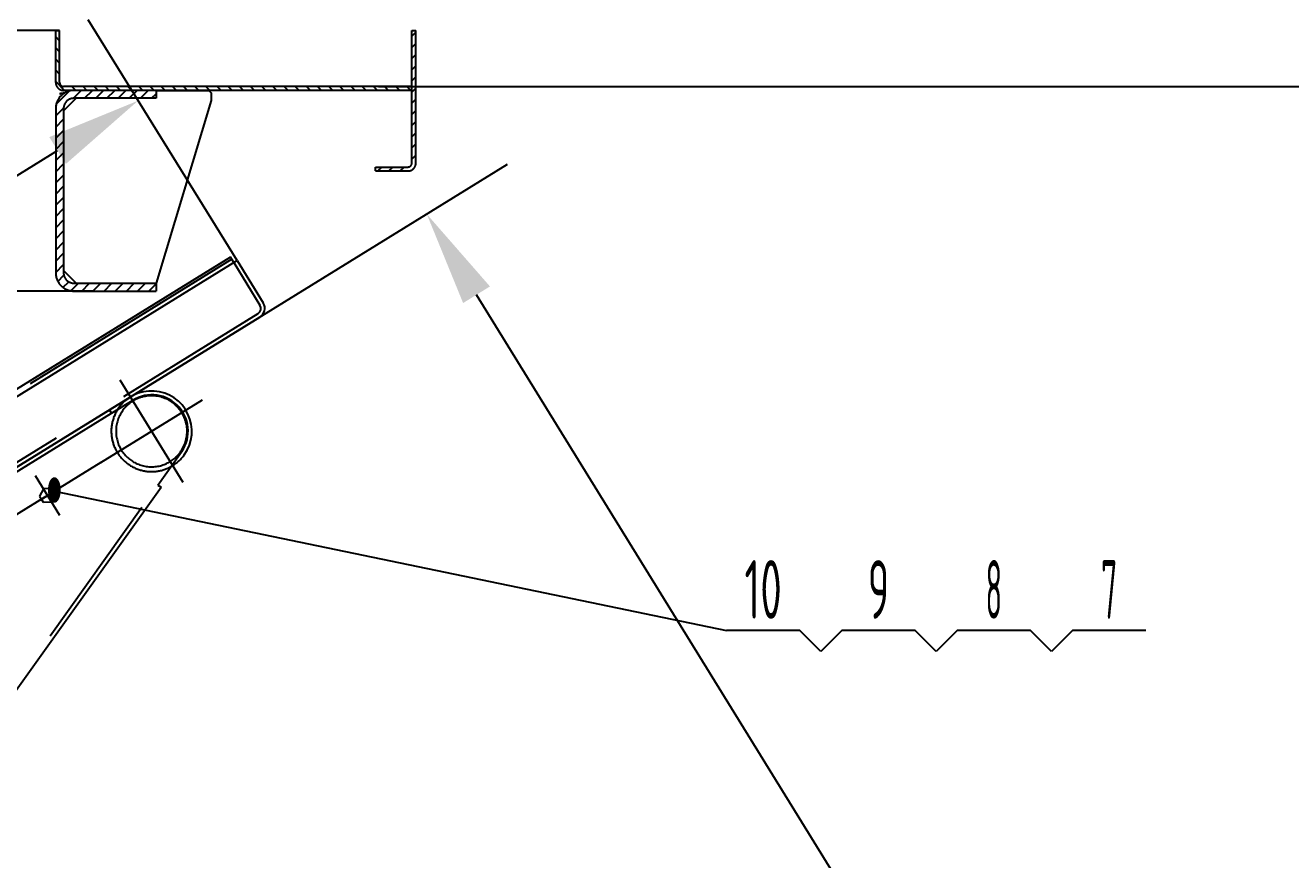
# Model space of a CAD drawing. Header units: millimetres. Extents: x 0 to 16800, y 0 to 11880.
# Drawn here: x 5304 to 6906, y 8602 to 9658 of the extents above; entities that cross this region are included whole.
import ezdxf
from ezdxf.enums import TextEntityAlignment as Align

# ---------------------------------------------------------------- set-up
doc = ezdxf.new("R2010")
doc.units = ezdxf.units.MM
doc.header["$LTSCALE"] = 400
for name, pattern in [('F', [0.75, 0.5, -0.25]), ('G', [2, 1.25, -0.25, 0.25, -0.25]), ('K', [2.5, 1.25, -0.25, 0.25, -0.25, 0.25, -0.25])]:
    doc.linetypes.add(name, pattern=pattern)
for name, color, linetype in [('01', 7, 'Continuous'), ('02', 1, 'Continuous'), ('04', 2, 'F'), ('05', 142, 'G'), ('07', 6, 'K'), ('08', 1, 'Continuous'), ('11', 3, 'Continuous')]:
    doc.layers.add(name, color=color, linetype=linetype)
doc.styles.get("Standard").update_dxf_attribs({"font": 'isocp', "width": 0.707, "bigfont": 'intecad.shx'})
doc.dimstyles.new('INTE', dxfattribs={"dimscale": 40, "dimtxt": 3.5, "dimasz": 3, "dimexe": 3, "dimexo": 0, "dimgap": 1, "dimtad": 1, "dimdec": 0, "dimdsep": 46, "dimtxsty": 'Standard', "dimcen": 0, "dimclrd": 1, "dimclre": 1, "dimclrt": 3, "dimaunit": 1, "dimadec": 0, "dimazin": 0, "dimtfac": 1, "dimtdec": 0, "dimtmove": 0, "dimatfit": 0, "dimfxl": 0, "dimarcsym": 0})

# ---------------------------------------------------------------- blocks, each defined once
blk = doc.blocks.new('*U13')
at = {"layer": '01'}
for p, q in [((0, 10), (-9, 4.8)), ((-9, 4.8), (-9, 0)), ((-9, -4.8), (-9, 0)), ((9, 4.8), (0, 10)), ((9, 0), (9, 4.8)), ((9, 0), (9, -4.8)), ((0, -10), (-9, -4.8)), ((9, -4.8), (0, -10))]:
    blk.add_line(p, q, dxfattribs=at)
at = {"layer": '05'}
for p, q in [((-10.9, 0), (10.3, 0)), ((0, -11.8), (0, 11.4))]:
    blk.add_line(p, q, dxfattribs=at)
blk = doc.blocks.new('fewr')
for p, q in [((14938.9, 17662), (13788.4, 17662)), ((14925.9, 17586), (13838.4, 17586)), ((14178.4, 17581), (14178.4, 17586)), ((14211.2, 17581), (14178.4, 17581)), ((14203.4, 17269), (14203.4, 17581)), ((14211.2, 17586), (14925.9, 17586)), ((14211.2, 17581), (14211.2, 17266.2)), ((14178.4, 17269), (14178.4, 17568)), ((14178.4, 17269), (14211.2, 17269))]:
    blk.add_line(p, q)
for centre, radius, start, end in [((14925.9, 17599), 8, 270, 0), ((14925.9, 17599), 13, 270, 0), ((14733.5, 17535), 46, 288.8422, 90.3425)]:
    blk.add_arc(centre, radius, start, end)
at = {"layer": '01', "color": 7, "linetype": 'Continuous'}
for p, q in [((14933.9, 17662), (14933.9, 17599)), ((14938.9, 17662), (14938.9, 17599)), ((14702.2, 17581), (14702.2, 17586)), ((14702.2, 17581), (14733.2, 17581)), ((14704.2, 17472.9), (14748.4, 17491.5)), ((14704.2, 17472.9), (14706.2, 17468.3)), ((14211.2, 17266.2), (14213.2, 17261.6))]:
    blk.add_line(p, q, dxfattribs=at)
at = {"layer": '01'}
for p, q in [((14178.4, 17568), (14203.4, 17568)), ((14213.2, 17261.6), (14706.2, 17468.3))]:
    blk.add_line(p, q, dxfattribs=at)
blk.add_arc((14733.2, 17535), 51, 292.754, 115.583, dxfattribs=at)
at = {"layer": '04', "color": 2, "linetype": 'F'}
for p, q in [((13788.4, 17657), (13788.4, 17662)), ((13788.4, 17586), (13788.4, 17657)), ((13838.4, 17586), (13788.4, 17586)), ((14215.4, 17545), (14220.3, 17545)), ((14232.7, 17546.6), (14220.3, 17546.6)), ((14220.3, 17513.4), (14220.3, 17546.6)), ((14232.7, 17546.6), (14232.7, 17513.4)), ((14220.3, 17530), (14215.4, 17532.9)), ((14215.4, 17530), (14220.3, 17527.1)), ((14220.3, 17539.9), (14232.7, 17539.9)), ((14215.4, 17515), (14220.3, 17515)), ((14220.3, 17520.1), (14232.7, 17520.1)), ((14232.7, 17513.4), (14220.3, 17513.4)), ((14211.2, 17266.2), (14704.2, 17472.9)), ((14215.4, 17475), (14220.3, 17475)), ((14220.3, 17460), (14215.4, 17462.9)), ((14232.7, 17476.6), (14220.3, 17476.6)), ((14220.3, 17443.4), (14220.3, 17476.6)), ((14220.3, 17469.9), (14232.7, 17469.9)), ((14232.7, 17476.6), (14232.7, 17443.4)), ((14215.4, 17460), (14220.3, 17457.1)), ((14220.3, 17450.1), (14232.7, 17450.1)), ((14215.4, 17445), (14220.3, 17445)), ((14232.7, 17443.4), (14220.3, 17443.4)), ((14215.4, 17405), (14220.3, 17405)), ((14232.7, 17406.6), (14220.3, 17406.6)), ((14220.3, 17373.4), (14220.3, 17406.6)), ((14220.3, 17399.9), (14232.7, 17399.9)), ((14232.7, 17406.6), (14232.7, 17373.4)), ((14220.3, 17390), (14215.4, 17392.9)), ((14215.4, 17390), (14220.3, 17387.1)), ((14215.4, 17375), (14220.3, 17375)), ((14220.3, 17380.1), (14232.7, 17380.1)), ((14232.7, 17373.4), (14220.3, 17373.4)), ((14215.4, 17335), (14220.3, 17335)), ((14220.3, 17303.4), (14220.3, 17336.6)), ((14232.7, 17336.6), (14220.3, 17336.6)), ((14232.7, 17336.6), (14232.7, 17303.4)), ((14220.3, 17320), (14215.4, 17322.9)), ((14215.4, 17320), (14220.3, 17317.1)), ((14220.3, 17329.9), (14232.7, 17329.9)), ((14215.4, 17305), (14220.3, 17305)), ((14220.3, 17310.1), (14232.7, 17310.1)), ((14232.7, 17303.4), (14220.3, 17303.4))]:
    blk.add_line(p, q, dxfattribs=at)
at = {"layer": '04'}
for p, q in [((14925.9, 17591), (13788.4, 17591)), ((14211.2, 17581), (14702.2, 17581)), ((14215.4, 17269), (14215.4, 17581)), ((14211.2, 17269), (14215.4, 17269))]:
    blk.add_line(p, q, dxfattribs=at)
for radius, start in [(51, 115.583), (45, 90)]:
    blk.add_arc((14733.2, 17535), radius, start, 292.754, dxfattribs=at)
at = {"layer": '04', "color": 2, "linetype": 'F'}
blk.add_arc((14733.2, 17535), 45, 292.754, 90, dxfattribs=at)
at = {"layer": '05'}
for p, q in [((14733.2, 17459), (14733.2, 17611)), ((14733.2, 17459), (14733.2, 17611)), ((14278.4, 17510.4), (14278.4, 17558.9)), ((14428.4, 17505.2), (14428.4, 17564.1)), ((14578.4, 17505.2), (14578.4, 17564.1)), ((14238.5, 17530), (14154.3, 17530)), ((14657.8, 17535), (14240.9, 17535)), ((14657.8, 17535), (14809.2, 17535)), ((14239.9, 17460), (14153.8, 17460)), ((14239.9, 17390), (14153.8, 17390)), ((14239.9, 17320), (14153.8, 17320))]:
    blk.add_line(p, q, dxfattribs=at)
at = {"layer": '01'}
for p in [(14278.4, 17535), (14428.4, 17535), (14578.4, 17535)]:
    blk.add_blockref('*U13', p, dxfattribs=at)
blk = doc.blocks.new('re')
at = {"layer": '01', "ltscale": 1.5}
for p, q in [((18781.9, 10861.5), (16314.3, 10861.5)), ((18781.9, 10853.5), (18781.9, 10861.5))]:
    blk.add_line(p, q, dxfattribs=at)
at = {"layer": '04', "color": 2, "linetype": 'F', "ltscale": 1.5}
blk.add_line((18781.9, 10858.5), (16314.3, 10858.5), dxfattribs=at)
at = {"layer": '01', "color": 7, "linetype": 'Continuous', "ltscale": 1.5}
blk.add_blockref('fewr', (3848, -6808.5), dxfattribs=at)
blk = doc.blocks.new('*D37')
at = {"layer": '08', "color": 1, "lineweight": -2}
for p, q in [((5572.3, 9360.5), (5383.9, 9665.1)), ((4901.2, 9225.5), (5345, 9499.9)), ((4924.4, 8959.8), (4736.1, 9264.4))]:
    blk.add_line(p, q, dxfattribs=at)
at = {"layer": '08', "color": 1}
for points in [[(5334.5, 9516.9), (5355.5, 9482.9), (5447, 9563)], [(4890.7, 9242.5), (4911.8, 9208.5), (4799.2, 9162.4)]]:
    blk.add_solid(points, dxfattribs=at)
at = {"layer": 'Defpoints', "color": 0}
for p in [(5447, 9563), (5572.3, 9360.5), (4924.4, 8959.8)]:
    blk.add_point(p, dxfattribs=at)
at = {"layer": '08', "color": 3, "insert": (5065.2, 9456.3), "char_height": 140, "attachment_point": 5, "rotation": 31.7348}
blk.add_mtext('762', dxfattribs=at)
blk = doc.blocks.new('*D40')
at = {"layer": '08', "color": 1, "lineweight": -2}
for p, q in [((4874.9, 8840.8), (5914.5, 9482.4)), ((7422.6, 6810.4), (5875.4, 9317.3)), ((6548.1, 6129.7), (7587.8, 6771.3))]:
    blk.add_line(p, q, dxfattribs=at)
at = {"layer": '08', "color": 1}
for points in [[(5892.4, 9327.8), (5858.4, 9306.8), (5812.4, 9419.4)], [(7439.6, 6820.9), (7405.6, 6799.9), (7485.6, 6708.3)]]:
    blk.add_solid(points, dxfattribs=at)
at = {"layer": 'Defpoints', "color": 0}
for p in [(5812.4, 9419.4), (4874.9, 8840.8), (6548.1, 6129.7)]:
    blk.add_point(p, dxfattribs=at)
at = {"layer": '08', "color": 3, "insert": (6742.6, 8121.6), "char_height": 140, "attachment_point": 5, "rotation": 301.682}
blk.add_mtext('3186', dxfattribs=at)
blk = doc.blocks.new('*D44')
at = {"layer": '08', "color": 1, "lineweight": -2}
for p, q in [((5751.1, 9581), (7923.7, 9581)), ((7803.7, 5891), (7803.7, 9461)), ((6797.1, 5771), (7923.7, 5771))]:
    blk.add_line(p, q, dxfattribs=at)
at = {"layer": '08', "color": 1}
for points in [[(7783.7, 9461), (7823.7, 9461), (7803.7, 9581)], [(7783.7, 5891), (7823.7, 5891), (7803.7, 5771)]]:
    blk.add_solid(points, dxfattribs=at)
at = {"layer": 'Defpoints', "color": 0}
for p in [(5751.1, 9581), (7803.7, 9581), (6797.1, 5771)]:
    blk.add_point(p, dxfattribs=at)
at = {"layer": '08', "color": 3, "insert": (7693.7, 7676), "char_height": 140, "attachment_point": 5, "rotation": 90}
blk.add_mtext('3810', dxfattribs=at)
blk = doc.blocks.new('wer')
at = {"layer": '07', "linetype": 'K', "ltscale": 1.5}
h = blk.add_hatch(dxfattribs=at)
h.set_pattern_fill('_USER', color=6, scale=10, angle=315, style=0, pattern_type=0)
h.set_pattern_definition([(315, (-10108.82, 6314.528), (7.071068, 7.071068), [])])
h.paths.add_polyline_path([(-4413.7, 7506.7), (-4854.7, 7506.7, -0.414214), (-4859.7, 7511.7), (-4859.7, 7577.7), (-4864.7, 7577.7), (-4864.7, 7511.7, 0.414214), (-4854.7, 7501.7), (-4413.7, 7501.7)])
h = blk.add_hatch(dxfattribs=at)
h.set_pattern_fill('_USER', color=6, scale=10, angle=45, style=0, pattern_type=0)
h.set_pattern_definition([(45, (-10108.82, 6314.528), (-7.071068, 7.071068), [])])
h.paths.add_polyline_path([(-4408.7, 7577.7), (-4413.7, 7577.7), (-4413.7, 7409.7, -0.414214), (-4418.7, 7404.7), (-4459.7, 7404.7), (-4459.7, 7399.7), (-4418.7, 7399.7, 0.414214), (-4408.7, 7409.7)])
h = blk.add_hatch(dxfattribs=at)
h.set_pattern_fill('_USER', color=6, scale=10, angle=45, style=0, pattern_type=0)
h.set_pattern_definition([(45, (-7917.971, 5348.159), (-7.071068, 7.071068), [])])
h.paths.add_polyline_path([(-4854.7, 7270.7, 0.414214), (-4841.7, 7257.7), (-4737.7, 7257.7), (-4737.7, 7247.7), (-4841.7, 7247.7, -0.414214), (-4864.7, 7270.7), (-4864.7, 7478.7, -0.414214), (-4841.7, 7501.7), (-4737.7, 7501.7), (-4737.7, 7491.7), (-4841.7, 7491.7, 0.414214), (-4854.7, 7478.7)])
at = {"layer": '07', "color": 6, "linetype": 'K', "ltscale": 1.5}
for p, q in [((-4859.7, 7577.7), (-6947.9, 7577.7)), ((-4864.7, 7511.7), (-4864.7, 7577.7)), ((-4864.7, 7577.7), (-4859.7, 7577.7)), ((-4859.7, 7511.7), (-4859.7, 7577.7)), ((-4413.7, 7409.7), (-4413.7, 7577.7)), ((-4413.7, 7577.7), (-4408.7, 7577.7)), ((-4408.7, 7409.7), (-4408.7, 7577.7)), ((-4413.7, 7506.7), (-4854.7, 7506.7)), ((-4413.7, 7501.7), (-4854.7, 7501.7)), ((-4737.7, 7501.7), (-4841.7, 7501.7)), ((-4737.7, 7501.7), (-4737.7, 7491.7)), ((-4737.7, 7501.7), (-4737.7, 7491.7)), ((-4737.7, 7501.7), (-4670.7, 7501.7)), ((-4670.7, 7501.7), (-4667.7, 7498.7)), ((-4667.7, 7498.7), (-4667.7, 7488.7)), ((-4413.7, 7501.7), (-4413.7, 7506.7)), ((-4854.7, 7475.7), (-4838.7, 7491.7)), ((-4737.7, 7491.7), (-4841.7, 7491.7)), ((-4667.7, 7488.7), (-4737.7, 7257.7)), ((-4864.7, 7478.7), (-4864.7, 7270.7)), ((-4854.7, 7478.7), (-4854.7, 7270.7)), ((-4459.7, 7404.7), (-4418.7, 7404.7)), ((-4459.7, 7399.7), (-4459.7, 7404.7)), ((-4459.7, 7399.7), (-4418.7, 7399.7)), ((-4854.7, 7273.7), (-4838.7, 7257.7)), ((-4841.7, 7257.7), (-4737.7, 7257.7)), ((-4737.7, 7257.7), (-4737.7, 7247.7)), ((-4816.3, 7247.7), (-6854.3, 7247.7)), ((-4841.7, 7247.7), (-4737.7, 7247.7))]:
    blk.add_line(p, q, dxfattribs=at)
blk.add_lwpolyline([(-4846.4, 7500.5, 0, 3.2, 0), (-4860, 7497.3, 3.2, 3.2, 0)], format="xyseb", dxfattribs=at)
for centre, radius, start, end in [((-4854.7, 7511.7), 10, 180, 270), ((-4841.7, 7478.7), 23, 90, 180), ((-4854.7, 7511.7), 5, 180, 270), ((-4841.7, 7478.7), 13, 90, 180), ((-4418.7, 7409.7), 5, 270, 0), ((-4418.7, 7409.7), 10, 270, 0), ((-4841.7, 7270.7), 23, 180, 270), ((-4841.7, 7270.7), 13, 180, 270)]:
    blk.add_arc(centre, radius, start, end, dxfattribs=at)

msp = doc.modelspace()

# ---------------------------------------------------------------- linework, layer by layer
at = {"layer": '02'}
for p, q in [((5340.9, 9068.5), (6191.8, 8892.1)), ((6284.8, 8892.1), (6191.8, 8892.1)), ((6311.3, 8865.5), (6284.8, 8892.1)), ((6337.8, 8892.1), (6311.3, 8865.5)), ((6430.8, 8892.1), (6337.8, 8892.1)), ((6457.3, 8865.5), (6430.8, 8892.1)), ((6483.8, 8892.1), (6457.3, 8865.5)), ((6576.8, 8892.1), (6483.8, 8892.1)), ((6603.3, 8865.5), (6576.8, 8892.1)), ((6629.9, 8892.1), (6603.3, 8865.5)), ((6722.9, 8892.1), (6629.9, 8892.1))]:
    msp.add_line(p, q, dxfattribs=at)

# ---------------------------------------------------------------- block references
at = {"layer": '01'}
msp.add_blockref('wer', (10207.3, 2074.3), dxfattribs=at)
at = {"layer": '02', "rotation": 31.68204808026847}
msp.add_blockref('re', (-4714.6, -9742.5), dxfattribs=at)

# ---------------------------------------------------------------- texts
at = {"layer": '02', "width": 0.605172}
msp.add_text('\\M+5A1F1', height=30, dxfattribs=at).set_placement((5331.9, 9053.5), (5349.9, 9053.5), align=Align.FIT)
at = {"layer": '11'}
for s, height, width, p, p2 in [('10', 74.25, 0.606076, (6214.6, 8907.1), (6261.9, 8907.1)), ('9', 74.2, 0.579528, (6370.9, 8907.1), (6397.7, 8907.1)), ('8', 74.2, 0.514182, (6519.8, 8907.1), (6540.8, 8907.1)), ('7', 74.2, 0.514182, (6665.9, 8907.1), (6686.9, 8907.1))]:
    msp.add_text(s, height=height, dxfattribs=dict(at, width=width)).set_placement(p, p2, align=Align.FIT)

# ---------------------------------------------------------------- dimensions: what is measured, and where the dimension line sits
at = {"layer": '08'}
for p1, p2, distance, picture, middle in [((4924.4, 8959.8), (5572.3, 9360.5), 238.1, '*D37', (5065.2, 9456.3)), ((6548.1, 6129.7), (4874.9, 8840.8), -1101.7, '*D40', (6742.6, 8121.6))]:
    dim = msp.add_aligned_dim(p1=p1, p2=p2, distance=distance, dimstyle='INTE', dxfattribs=at)
    dim.commit()
    dim.dimension.update_dxf_attribs({"geometry": picture, "text_midpoint": middle})
dim = msp.add_linear_dim(base=(7803.7, 9581), p1=(6797.1, 5771), p2=(5751.1, 9581), angle=90, dimstyle='INTE', dxfattribs=at)
dim.commit()
dim.dimension.update_dxf_attribs({"geometry": '*D44', "text_midpoint": (7693.7, 7676)})

doc.saveas('drawing.dxf')
